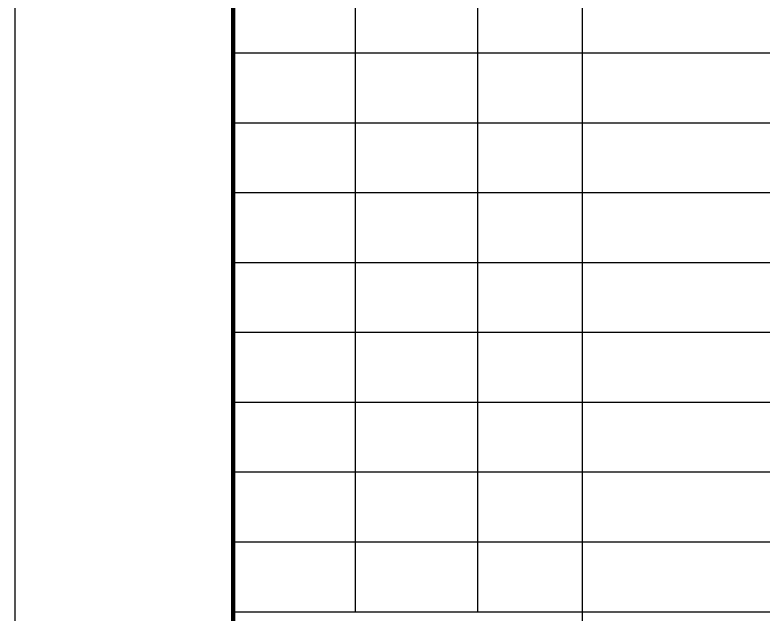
# Model space of a CAD drawing. Extents: x 14207793 to 14719554, y -1675802 to -1228715.
# Drawn here: x 14207793 to 14216364, y -1254643 to -1247781 of the extents above; entities that cross this region are included whole.
import ezdxf

# ---------------------------------------------------------------- set-up
doc = ezdxf.new("R2010")
doc.units = 0
doc.header["$LTSCALE"] = 500
doc.header["$MEASUREMENT"] = 0
doc.layers.get('0').update_dxf_attribs({"linetype": 'CONTINUOUS'})
doc.layers.add('PUB_TITLE', color=4, linetype='CONTINUOUS')

msp = doc.modelspace()

# ---------------------------------------------------------------- linework, layer by layer
at = {"color": 4}
for p, q in [((14213092.5, -1235415.39), (14213092.5, -1254615.93)), ((14210292.5, -1248215.93), (14228292.5, -1248215.93)), ((14210292.5, -1249015.93), (14228292.5, -1249015.93)), ((14210292.5, -1249815.93), (14228292.5, -1249815.93)), ((14210292.5, -1250615.93), (14228292.5, -1250615.93)), ((14210292.5, -1251415.93), (14228292.5, -1251415.93)), ((14210292.5, -1252215.93), (14228292.5, -1252215.93)), ((14210292.5, -1253015.93), (14228292.5, -1253015.93)), ((14210292.5, -1253815.93), (14228292.5, -1253815.93)), ((14210292.5, -1254615.93), (14228292.5, -1254615.93))]:
    msp.add_line(p, q, dxfattribs=at)
at = {"layer": 'PUB_TITLE'}
for p, q in [((14211692.5, -1234215.39), (14211692.5, -1254615.93)), ((14214292.5, -1234215.39), (14214292.5, -1256515.39))]:
    msp.add_line(p, q, dxfattribs=at)
msp.add_lwpolyline([(14228792.5, -1258415.39), (14228792.5, -1228715.39), (14207792.5, -1228715.39), (14207792.5, -1258415.39)], close=True, dxfattribs=at)
at = {"layer": 'PUB_TITLE', "const_width": 50}
msp.add_lwpolyline([(14228292.5, -1257915.39), (14228292.5, -1229215.39), (14210292.5, -1229215.39), (14210292.5, -1257915.39)], close=True, dxfattribs=at)

doc.saveas('drawing.dxf')
